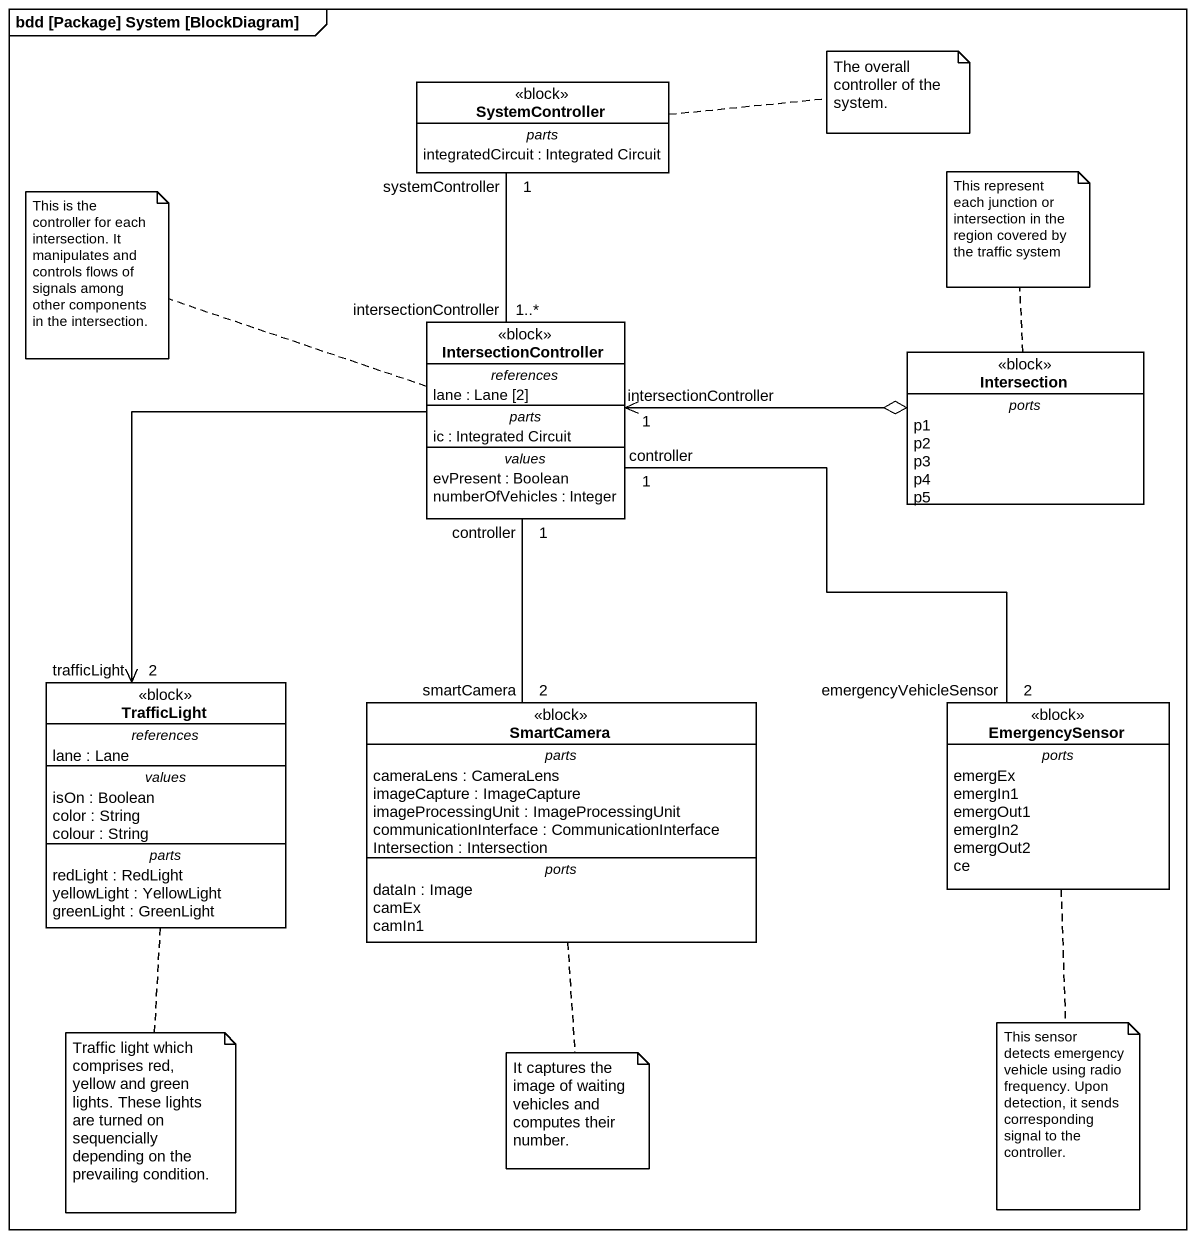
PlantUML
@startuml
mainframe bdd [Package] System [BlockDiagram]
hide circle
hide empty members
class SystemController <<block>> {
  -- parts --
  integratedCircuit : Integrated Circuit
}
class IntersectionController <<block>> {
  -- references --
  lane : Lane [2]
  -- parts --
  ic : Integrated Circuit
  -- values --
  evPresent : Boolean
  numberOfVehicles : Integer
}
class Intersection <<block>> {
  -- ports --
  p1
  p2
  p3
  p4
  p5
}
class TrafficLight <<block>> {
  -- references --
  lane : Lane
  -- values --
  isOn : Boolean
  color : String
  colour : String
  -- parts --
  redLight : RedLight
  yellowLight : YellowLight
  greenLight : GreenLight
}
class SmartCamera <<block>> {
  -- parts --
  cameraLens : CameraLens
  imageCapture : ImageCapture
  imageProcessingUnit : ImageProcessingUnit
  communicationInterface : CommunicationInterface
  Intersection : Intersection
  -- ports --
  dataIn : Image
  camEx
  camIn1
}
class EmergencySensor <<block>> {
  -- ports --
  emergEx
  emergIn1
  emergOut1
  emergIn2
  emergOut2
  ce
}
SystemController "systemController\n1" -- "intersectionController\n1..*" IntersectionController
IntersectionController --> "trafficLight\n2" TrafficLight
IntersectionController "controller\n1" -- "smartCamera\n2" SmartCamera
IntersectionController "controller\n1" -- "emergencyVehicleSensor\n2" EmergencySensor
Intersection o-left-> "intersectionController\n1" IntersectionController
note right of SystemController : The overall controller of the system.
note left of IntersectionController : This is the controller for each intersection. It manipulates and controls flows of signals among other components in the intersection.
note top of Intersection : This represent each junction or intersection in the region covered by the traffic system
note bottom of TrafficLight : Traffic light which comprises red, yellow and green lights. These lights are turned on sequencially depending on the prevailing condition.
note bottom of SmartCamera : It captures the image of waiting vehicles and computes their number.
note bottom of EmergencySensor : This sensor detects emergency vehicle using radio frequency. Upon detection, it sends corresponding signal to the controller.
@enduml
